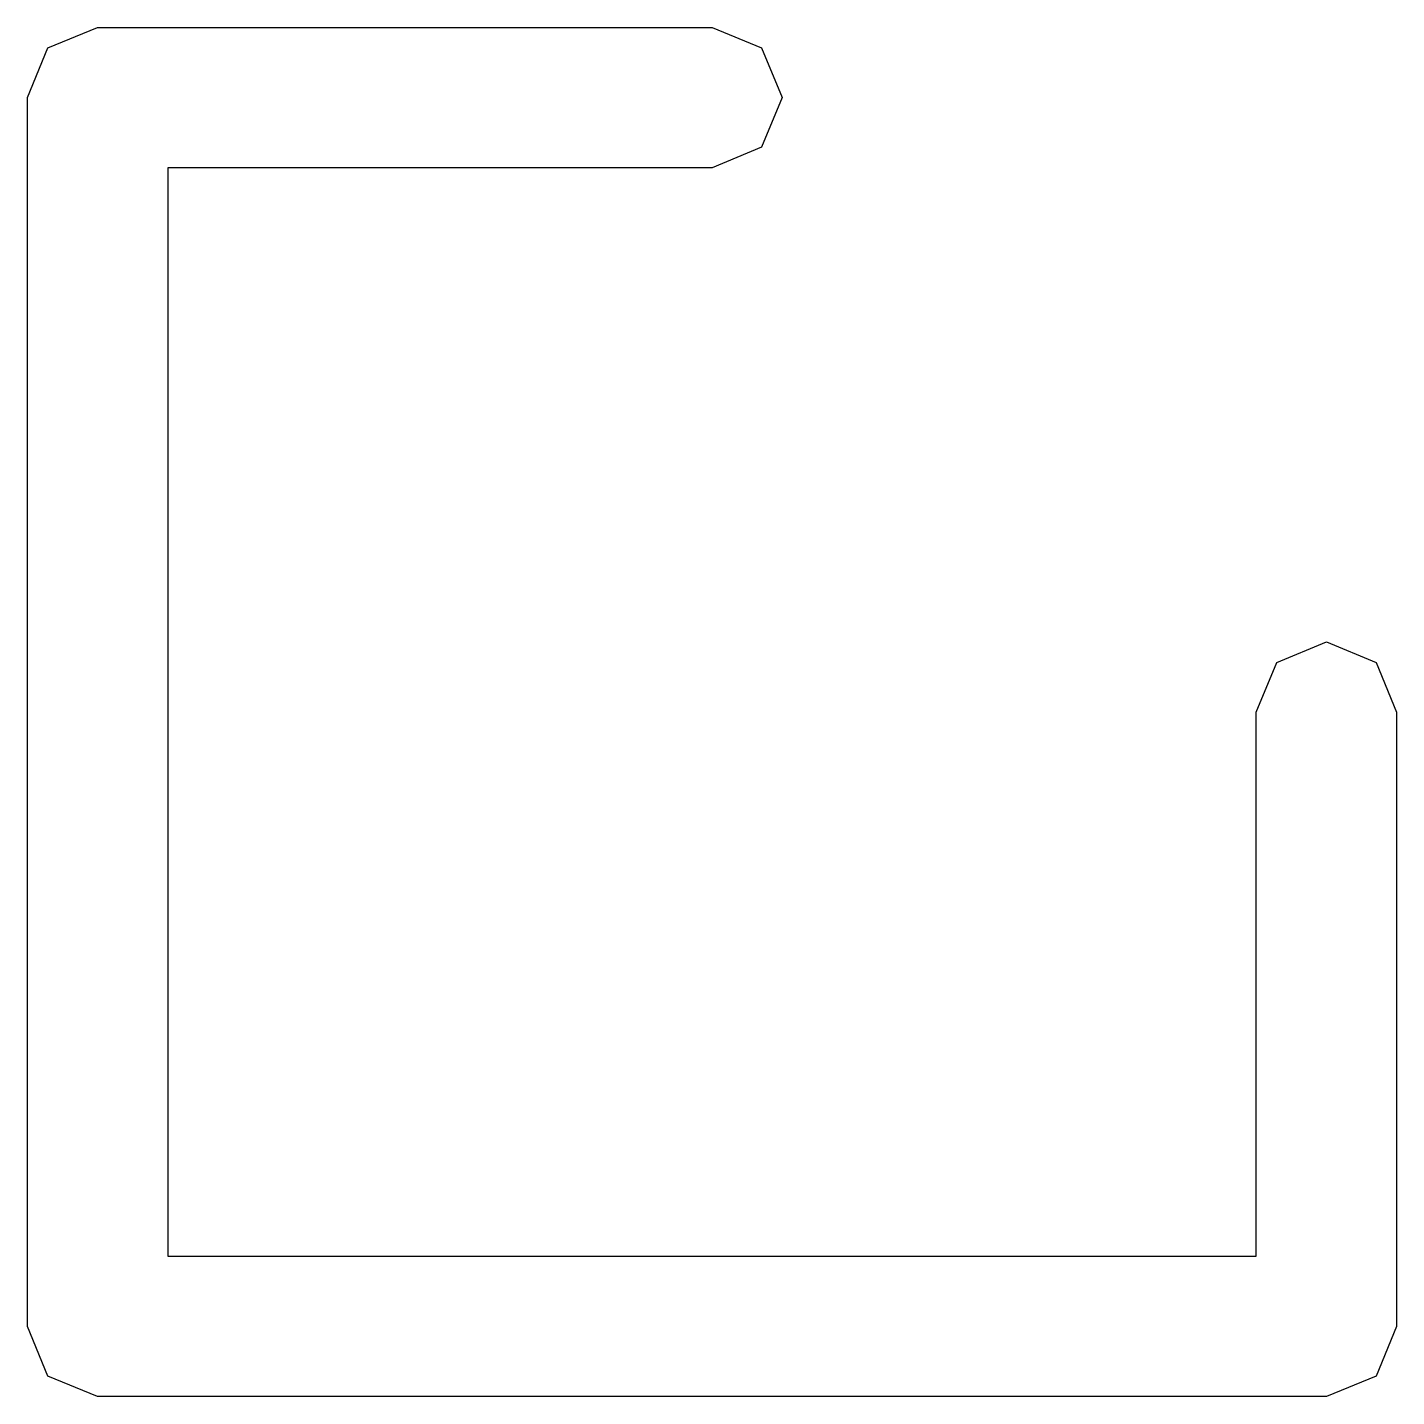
# Model space of a CAD drawing. Extents: x -52.7 to -23.5, y -14.6 to -7.1.
# Drawn here: x -24.635 to -23.465, y -8.245 to -7.075 of the extents above.
import ezdxf

# ---------------------------------------------------------------- set-up
doc = ezdxf.new("R2010")
doc.units = 0
doc.layers.add('BLACK', color=7, linetype='CONTINUOUS')

msp = doc.modelspace()

# ---------------------------------------------------------------- linework, layer by layer
at = {"layer": 'BLACK', "linetype": 'CONTINUOUS'}
for p, q in [((-24.6174, -7.09307), (-24.575, -7.0755)), ((-24.575, -7.0755), (-24.05, -7.0755)), ((-24.05, -7.0755), (-24.0076, -7.09307)), ((-24.635, -7.1355), (-24.6174, -7.09307)), ((-24.0076, -7.09307), (-23.99, -7.1355)), ((-24.635, -8.1855), (-24.635, -7.1355)), ((-23.99, -7.1355), (-24.0076, -7.17793)), ((-24.0076, -7.17793), (-24.05, -7.1955)), ((-24.05, -7.1955), (-24.515, -7.1955)), ((-24.515, -7.1955), (-24.515, -8.1255)), ((-23.5674, -7.61807), (-23.525, -7.6005)), ((-23.525, -7.6005), (-23.4826, -7.61807)), ((-23.585, -7.6605), (-23.5674, -7.61807)), ((-23.4826, -7.61807), (-23.465, -7.6605)), ((-23.585, -8.1255), (-23.585, -7.6605)), ((-23.465, -7.6605), (-23.465, -8.1855)), ((-24.515, -8.1255), (-23.585, -8.1255)), ((-24.6174, -8.22793), (-24.635, -8.1855)), ((-23.465, -8.1855), (-23.4826, -8.22793)), ((-24.575, -8.2455), (-24.6174, -8.22793)), ((-23.4826, -8.22793), (-23.525, -8.2455)), ((-23.525, -8.2455), (-24.575, -8.2455))]:
    msp.add_line(p, q, dxfattribs=at)

doc.saveas('drawing.dxf')
